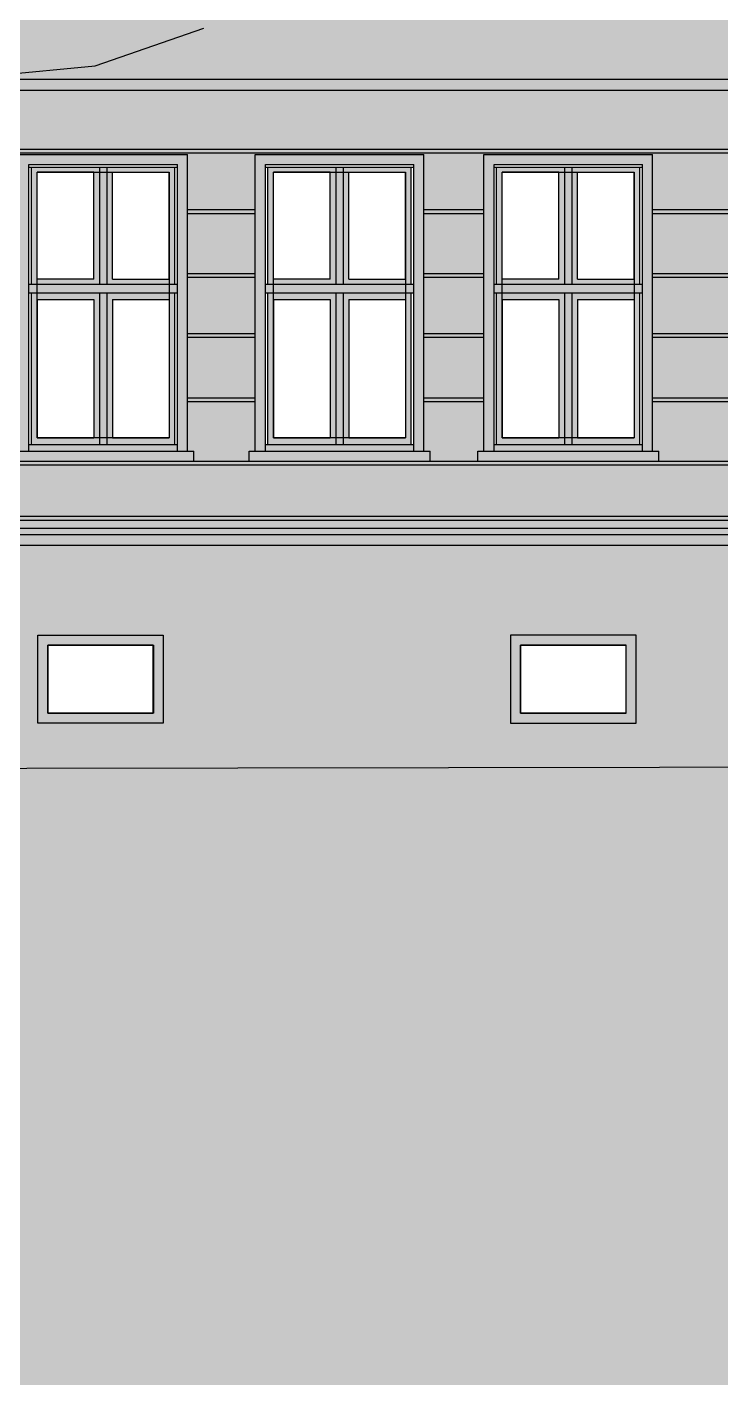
# Model space of a CAD drawing. Header units: metres. Extents: x -6 to 116, y 234 to 267.
# Drawn here: x 74.41 to 79.92, y 233.64 to 244.45 of the extents above; entities that cross this region are included whole.
import ezdxf

# ---------------------------------------------------------------- set-up
doc = ezdxf.new("R2010")
doc.units = ezdxf.units.M
doc.header["$LTSCALE"] = 0.01
doc.header["$XCLIPFRAME"] = 2
doc.linetypes.add('AUSGEZOGEN', pattern=[0])
for name, color, linetype in [('A_Baum', 250, 'Continuous'), ('A_Fensterrahmen', 1, 'Continuous'), ('A_Glasbild', 7, 'Continuous'), ('A_Schraff_Fassade_OG', 41, 'Continuous'), ('A_Schraff_Fensterrahmen', 255, 'Continuous'), ('A_Schraff_gelände', 251, 'Continuous'), ('A_Schraff_Gewaende', 23, 'Continuous'), ('A_Schraff_Paneel', 14, 'Continuous'), ('A_Schraff_Sims', 17, 'Continuous'), ('FASSADE', 7, 'AUSGEZOGEN'), ('FASSADE_STRUKTUR', 2, 'AUSGEZOGEN'), ('Gel_lageplan', 4, 'Continuous')]:
    doc.layers.add(name, color=color, linetype=linetype)
picture_1 = doc.add_image_def('image1.jpg', size_in_pixel=(60, 84))

# ---------------------------------------------------------------- blocks, each defined once
blk = doc.blocks.new('baum1')
at = {"layer": 'A_Baum', "ltscale": 0.04}
for p, q in [((141.21, 246.0432), (141.8638, 246.2694)), ((140.239, 245.9482), (141.21, 246.0432))]:
    blk.add_line(p, q, dxfattribs=at)

msp = doc.modelspace()

# ---------------------------------------------------------------- hatches: boundary and pattern name
at = {"layer": 'A_Schraff_Fassade_OG'}
h = msp.add_hatch(color=256, dxfattribs=at)
h.paths.add_polyline_path([(78.04, 254.251), (77.97, 254.251), (77.97, 254.381), (77.94, 254.381), (77.94, 254.461), (79.48, 254.461), (79.48, 254.381), (79.45, 254.381), (79.45, 254.251), (79.38, 254.251), (79.38, 253.659), (80.251, 253.659), (80.251, 254.562), (73.462, 254.562), (73.462, 253.659), (74.341, 253.659), (74.341, 254.251), (74.271, 254.251), (74.271, 254.381), (74.241, 254.381), (74.241, 254.461), (75.781, 254.461), (75.781, 254.381), (75.751, 254.381), (75.751, 254.251), (75.681, 254.251), (75.681, 253.659), (76.221, 253.659), (76.221, 254.251), (76.151, 254.251), (76.151, 254.381), (76.121, 254.381), (76.121, 254.461), (77.661, 254.461), (77.661, 254.381), (77.631, 254.381), (77.631, 254.251), (77.561, 254.251), (77.561, 253.659), (78.04, 253.659)])
h.paths.add_polyline_path([(80.251, 253.659), (79.38, 253.659), (79.38, 251.971), (79.43, 251.971), (79.43, 251.891), (77.99, 251.891), (77.99, 251.971), (78.04, 251.971), (78.04, 253.659), (77.561, 253.659), (77.561, 251.971), (77.611, 251.971), (77.611, 251.891), (76.171, 251.891), (76.171, 251.971), (76.221, 251.971), (76.221, 253.659), (75.681, 253.659), (75.681, 251.971), (75.731, 251.971), (75.731, 251.891), (74.291, 251.891), (74.291, 251.971), (74.341, 251.971), (74.341, 253.659), (73.462, 253.659), (73.462, 249.706), (74.341, 249.706), (74.341, 250.665), (74.271, 250.665), (74.271, 250.795), (74.241, 250.795), (74.241, 250.875), (75.781, 250.875), (75.781, 250.795), (75.751, 250.795), (75.751, 250.665), (75.681, 250.665), (75.681, 249.706), (76.221, 249.706), (76.221, 250.665), (76.151, 250.665), (76.151, 250.795), (76.121, 250.795), (76.121, 250.875), (77.661, 250.875), (77.661, 250.795), (77.631, 250.795), (77.631, 250.665), (77.561, 250.665), (77.561, 249.706), (78.04, 249.706), (78.04, 250.665), (77.97, 250.665), (77.97, 250.795), (77.94, 250.795), (77.94, 250.875), (79.48, 250.875), (79.48, 250.795), (79.45, 250.795), (79.45, 250.665), (79.38, 250.665), (79.38, 249.706), (80.251, 249.706)])
h.paths.add_polyline_path([(80.251, 249.706), (79.38, 249.706), (79.38, 248.385), (79.43, 248.385), (79.43, 248.305), (77.99, 248.305), (77.99, 248.385), (78.04, 248.385), (78.04, 249.706), (77.561, 249.706), (77.561, 248.385), (77.611, 248.385), (77.611, 248.305), (76.171, 248.305), (76.171, 248.385), (76.221, 248.385), (76.221, 249.706), (75.681, 249.706), (75.681, 248.385), (75.731, 248.385), (75.731, 248.305), (74.291, 248.305), (74.291, 248.385), (74.341, 248.385), (74.341, 249.706), (73.462, 249.706), (73.462, 245.725), (74.341, 245.725), (74.341, 247.035), (74.271, 247.035), (74.271, 247.165), (74.241, 247.165), (74.241, 247.245), (75.781, 247.245), (75.781, 247.165), (75.751, 247.165), (75.751, 247.035), (75.681, 247.035), (75.681, 245.725), (76.221, 245.725), (76.221, 247.035), (76.151, 247.035), (76.151, 247.165), (76.121, 247.165), (76.121, 247.245), (77.661, 247.245), (77.661, 247.165), (77.631, 247.165), (77.631, 247.035), (77.561, 247.035), (77.561, 245.725), (78.04, 245.725), (78.04, 247.035), (77.97, 247.035), (77.97, 247.165), (77.94, 247.165), (77.94, 247.245), (79.48, 247.245), (79.48, 247.165), (79.45, 247.165), (79.45, 247.035), (79.38, 247.035), (79.38, 245.725), (80.251, 245.725)])
h.paths.add_polyline_path([(80.251, 245.725), (79.38, 245.725), (79.38, 244.755), (79.43, 244.755), (79.43, 244.675), (77.99, 244.675), (77.99, 244.755), (78.04, 244.755), (78.04, 245.725), (77.561, 245.725), (77.561, 244.755), (77.611, 244.755), (77.611, 244.675), (76.171, 244.675), (76.171, 244.755), (76.221, 244.755), (76.221, 245.725), (75.681, 245.725), (75.681, 244.755), (75.731, 244.755), (75.731, 244.675), (74.291, 244.675), (74.291, 244.755), (74.341, 244.755), (74.341, 245.725), (73.462, 245.725), (73.462, 244.032), (80.251, 244.032)])
h.paths.add_polyline_path([(73.462, 245.725), (72.503, 245.725), (72.503, 244.032), (73.462, 244.032)])
h.paths.add_polyline_path([(73.462, 249.706), (72.503, 249.706), (72.503, 245.725), (73.462, 245.725)])
h.paths.add_polyline_path([(73.462, 253.659), (72.503, 253.659), (72.503, 249.706), (73.462, 249.706)])
h.paths.add_polyline_path([(73.462, 254.562), (72.503, 254.562), (72.503, 253.659), (73.462, 253.659)])
h.paths.add_polyline_path([(81.199, 254.562), (80.251, 254.562), (80.251, 253.659), (81.199, 253.659)])
h.paths.add_polyline_path([(81.199, 253.659), (80.251, 253.659), (80.251, 249.706), (81.199, 249.706)])
h.paths.add_polyline_path([(81.199, 249.706), (80.251, 249.706), (80.251, 245.725), (81.199, 245.725)])
h.paths.add_polyline_path([(81.199, 245.725), (80.251, 245.725), (80.251, 244.032), (81.199, 244.032)])
h.paths.add_polyline_path([(83.191, 245.725), (81.199, 245.725), (81.199, 244.032), (87.99, 244.032), (87.99, 244.675), (86.891, 244.675), (86.891, 244.755), (86.941, 244.755), (86.941, 245.661), (86.88, 245.661), (86.79, 245.661), (86.79, 245.725), (84.531, 245.725), (84.531, 244.755), (84.581, 244.755), (84.581, 244.675), (83.141, 244.675), (83.141, 244.755), (83.191, 244.755)])
h.paths.add_polyline_path([(87.99, 247.556), (87.99, 248.305), (86.891, 248.305), (86.891, 248.385), (86.941, 248.385), (86.941, 249.231), (86.88, 249.231), (86.79, 249.231), (86.79, 249.391), (86.775, 249.391), (86.735, 249.391), (86.735, 249.706), (84.531, 249.706), (84.531, 248.385), (84.581, 248.385), (84.581, 248.305), (83.141, 248.305), (83.141, 248.385), (83.191, 248.385), (83.191, 249.706), (81.199, 249.706), (81.199, 245.725), (83.191, 245.725), (83.191, 247.035), (83.121, 247.035), (83.121, 247.165), (83.091, 247.165), (83.091, 247.245), (84.631, 247.245), (84.631, 247.165), (84.601, 247.165), (84.601, 247.035), (84.531, 247.035), (84.531, 245.725), (86.79, 245.725), (86.79, 245.821), (86.775, 245.821), (86.735, 245.821), (86.735, 246.957), (86.735, 246.961), (86.775, 246.961), (86.941, 246.961), (86.941, 247.035), (86.871, 247.035), (86.871, 247.165), (86.841, 247.165), (86.841, 247.245), (87.99, 247.245)])
h.paths.add_polyline_path([(87.99, 251.891), (86.891, 251.891), (86.891, 251.971), (86.941, 251.971), (86.941, 253.659), (84.531, 253.659), (84.531, 251.971), (84.581, 251.971), (84.581, 251.891), (83.141, 251.891), (83.141, 251.971), (83.191, 251.971), (83.191, 253.659), (81.199, 253.659), (81.199, 249.706), (83.191, 249.706), (83.191, 250.665), (83.121, 250.665), (83.121, 250.795), (83.091, 250.795), (83.091, 250.875), (84.631, 250.875), (84.631, 250.795), (84.601, 250.795), (84.601, 250.665), (84.531, 250.665), (84.531, 249.706), (86.735, 249.706), (86.735, 250.527), (86.735, 250.531), (86.775, 250.531), (86.941, 250.531), (86.941, 250.665), (86.871, 250.665), (86.871, 250.795), (86.841, 250.795), (86.841, 250.875), (87.99, 250.875), (87.99, 251.296)])
h.paths.add_polyline_path([(83.191, 254.251), (83.121, 254.251), (83.121, 254.381), (83.091, 254.381), (83.091, 254.461), (84.631, 254.461), (84.631, 254.381), (84.601, 254.381), (84.601, 254.251), (84.531, 254.251), (84.531, 253.659), (86.941, 253.659), (86.941, 254.251), (86.871, 254.251), (86.871, 254.381), (86.841, 254.381), (86.841, 254.461), (88.381, 254.461), (88.381, 254.381), (88.351, 254.381), (88.351, 254.251), (88.281, 254.251), (88.281, 253.659), (89.524, 253.659), (89.524, 254.562), (81.199, 254.562), (81.199, 253.659), (83.191, 253.659)])
h.paths.add_polyline_path([(89.524, 253.659), (88.281, 253.659), (88.281, 252.396), (89.524, 252.396)])
at = {"layer": 'A_Schraff_Fensterrahmen'}
h = msp.add_hatch(color=256, dxfattribs=at)
h.paths.add_polyline_path([(74.981, 243.332), (74.441, 243.332), (74.441, 242.401), (74.981, 242.401)])
h.paths.add_polyline_path([(74.936, 243.291), (74.936, 242.441), (74.486, 242.441), (74.486, 243.291)], flags=16)
h.paths.add_polyline_path([(75.581, 243.332), (75.041, 243.332), (75.041, 242.401), (75.581, 242.401)])
h.paths.add_polyline_path([(75.086, 243.291), (75.536, 243.291), (75.536, 242.441), (75.086, 242.441)], flags=16)
h.paths.add_polyline_path([(74.981, 242.33), (74.441, 242.33), (74.441, 241.125), (74.981, 241.125)])
h.paths.add_polyline_path([(74.936, 242.278), (74.936, 241.178), (74.486, 241.178), (74.486, 242.278)], flags=16)
h.paths.add_polyline_path([(75.581, 242.33), (75.041, 242.33), (75.041, 241.125), (75.581, 241.125)])
h.paths.add_polyline_path([(75.086, 242.278), (75.536, 242.278), (75.536, 241.178), (75.086, 241.178)], flags=16)
h = msp.add_hatch(color=256, dxfattribs=at)
h.paths.add_polyline_path([(75.041, 243.332), (74.981, 243.332), (74.981, 242.401), (75.041, 242.401)])
h.paths.add_polyline_path([(75.041, 242.33), (74.981, 242.33), (74.981, 241.125), (75.041, 241.125)])
h = msp.add_hatch(color=256, dxfattribs=at)
h.paths.add_polyline_path([(76.861, 243.332), (76.321, 243.332), (76.321, 242.401), (76.861, 242.401)])
h.paths.add_polyline_path([(76.816, 243.291), (76.816, 242.441), (76.366, 242.441), (76.366, 243.291)], flags=16)
h.paths.add_polyline_path([(77.461, 243.332), (76.921, 243.332), (76.921, 242.401), (77.461, 242.401)])
h.paths.add_polyline_path([(76.966, 243.291), (77.416, 243.291), (77.416, 242.441), (76.966, 242.441)], flags=16)
h.paths.add_polyline_path([(76.861, 242.33), (76.321, 242.33), (76.321, 241.125), (76.861, 241.125)])
h.paths.add_polyline_path([(76.816, 242.278), (76.816, 241.178), (76.366, 241.178), (76.366, 242.278)], flags=16)
h.paths.add_polyline_path([(77.461, 242.33), (76.921, 242.33), (76.921, 241.125), (77.461, 241.125)])
h.paths.add_polyline_path([(76.966, 242.278), (77.416, 242.278), (77.416, 241.178), (76.966, 241.178)], flags=16)
h = msp.add_hatch(color=256, dxfattribs=at)
h.paths.add_polyline_path([(76.921, 243.332), (76.861, 243.332), (76.861, 242.401), (76.921, 242.401)])
h.paths.add_polyline_path([(76.921, 242.33), (76.861, 242.33), (76.861, 241.125), (76.921, 241.125)])
h = msp.add_hatch(color=256, dxfattribs=at)
h.paths.add_polyline_path([(78.68, 243.332), (78.14, 243.332), (78.14, 242.401), (78.68, 242.401)])
h.paths.add_polyline_path([(78.635, 243.291), (78.635, 242.441), (78.185, 242.441), (78.185, 243.291)], flags=16)
h.paths.add_polyline_path([(79.28, 243.332), (78.74, 243.332), (78.74, 242.401), (79.28, 242.401)])
h.paths.add_polyline_path([(78.785, 243.291), (79.235, 243.291), (79.235, 242.441), (78.785, 242.441)], flags=16)
h.paths.add_polyline_path([(78.68, 242.33), (78.14, 242.33), (78.14, 241.125), (78.68, 241.125)])
h.paths.add_polyline_path([(78.635, 242.278), (78.635, 241.178), (78.185, 241.178), (78.185, 242.278)], flags=16)
h.paths.add_polyline_path([(79.28, 242.33), (78.74, 242.33), (78.74, 241.125), (79.28, 241.125)])
h.paths.add_polyline_path([(78.785, 242.278), (79.235, 242.278), (79.235, 241.178), (78.785, 241.178)], flags=16)
h = msp.add_hatch(color=256, dxfattribs=at)
h.paths.add_polyline_path([(78.74, 243.332), (78.68, 243.332), (78.68, 242.401), (78.74, 242.401)])
h.paths.add_polyline_path([(78.74, 242.33), (78.68, 242.33), (78.68, 241.125), (78.74, 241.125)])
h = msp.add_hatch(color=256, dxfattribs=at)
h.paths.add_polyline_path([(75.601, 242.401), (74.421, 242.401), (74.421, 242.33), (75.601, 242.33)])
h.paths.add_polyline_path([(75.601, 241.125), (74.421, 241.125), (74.421, 241.072), (75.601, 241.072)])
h = msp.add_hatch(color=256, dxfattribs=at)
h.paths.add_polyline_path([(77.481, 242.401), (76.301, 242.401), (76.301, 242.33), (77.481, 242.33)])
h.paths.add_polyline_path([(77.481, 241.125), (76.301, 241.125), (76.301, 241.072), (77.481, 241.072)])
h = msp.add_hatch(color=256, dxfattribs=at)
h.paths.add_polyline_path([(79.3, 242.401), (78.12, 242.401), (78.12, 242.33), (79.3, 242.33)])
h.paths.add_polyline_path([(79.3, 241.125), (78.12, 241.125), (78.12, 241.072), (79.3, 241.072)])
h = msp.add_hatch(color=256, dxfattribs=at)
h.paths.add_polyline_path([(75.488, 239.606), (74.491, 239.606), (74.491, 238.906), (75.488, 238.906)])
h.paths.add_polyline_path([(75.41, 239.526), (75.41, 238.986), (74.571, 238.986), (74.571, 239.526)], flags=16)
h = msp.add_hatch(color=256, dxfattribs=at)
h.paths.add_polyline_path([(84.4, 239.626), (83.39, 239.626), (83.39, 238.866), (84.4, 238.866)])
h.paths.add_polyline_path([(84.32, 239.546), (84.32, 238.946), (83.47, 238.946), (83.47, 239.546)], flags=16)
h.paths.add_polyline_path([(79.25, 239.606), (78.251, 239.606), (78.251, 238.906), (79.25, 238.906)])
h.paths.add_polyline_path([(79.17, 239.526), (79.17, 238.986), (78.331, 238.986), (78.331, 239.526)], flags=16)
at = {"layer": 'A_Schraff_gelände'}
msp.add_hatch(color=256, dxfattribs=at).paths.add_polyline_path([(115.789, 239.736), (115.79, 233.64), (-5.312, 233.64), (-5.312, 239.796), (5.581, 239.796), (5.581, 239.036), (6.839, 238.726), (10.488, 238.742), (13.883, 238.756), (18.65, 238.776), (18.796, 238.752), (20.066, 238.546), (25.866, 238.541), (55.944, 238.516), (81.114, 238.556), (82.399, 238.776), (86.105, 238.872), (86.733, 238.872), (86.733, 238.791), (92.084, 238.791), (92.085, 238.891), (92.264, 238.891), (92.264, 237.938), (92.834, 237.938), (95.198, 237.938), (95.768, 237.938), (99.918, 237.938), (100.368, 237.938), (100.368, 238.816), (101.618, 238.816), (101.618, 240.076), (103.344, 240.076), (103.348, 239.906), (103.618, 239.906), (103.618, 239.736), (103.918, 239.736)])
at = {"layer": 'A_Schraff_Gewaende'}
h = msp.add_hatch(color=256, dxfattribs=at)
h.dxf.hatch_style = 1
h.paths.add_polyline_path([(75.681, 243.432), (74.341, 243.432), (74.341, 241.072), (74.421, 241.072), (74.421, 243.352), (75.601, 243.352), (75.601, 241.072), (75.681, 241.072)])
h = msp.add_hatch(color=256, dxfattribs=at)
h.dxf.hatch_style = 1
h.paths.add_polyline_path([(77.561, 243.432), (76.221, 243.432), (76.221, 241.072), (76.301, 241.072), (76.301, 243.352), (77.481, 243.352), (77.481, 241.072), (77.561, 241.072)])
h = msp.add_hatch(color=256, dxfattribs=at)
h.dxf.hatch_style = 1
h.paths.add_polyline_path([(79.38, 243.432), (78.04, 243.432), (78.04, 241.072), (78.12, 241.072), (78.12, 243.352), (79.3, 243.352), (79.3, 241.072), (79.38, 241.072)])
h = msp.add_hatch(color=256, dxfattribs=at)
h.dxf.hatch_style = 1
h.paths.add_polyline_path([(75.731, 241.072), (74.291, 241.072), (74.291, 240.992), (75.731, 240.992)])
h = msp.add_hatch(color=256, dxfattribs=at)
h.dxf.hatch_style = 1
h.paths.add_polyline_path([(77.611, 241.072), (76.171, 241.072), (76.171, 240.992), (77.611, 240.992)])
h = msp.add_hatch(color=256, dxfattribs=at)
h.dxf.hatch_style = 1
h.paths.add_polyline_path([(79.43, 241.072), (77.99, 241.072), (77.99, 240.992), (79.43, 240.992)])
at = {"layer": 'A_Schraff_Paneel'}
h = msp.add_hatch(color=256, dxfattribs=at)
h.paths.add_polyline_path([(72.503, 243.944), (72.503, 240.523), (72.468, 240.523), (72.468, 240.458), (86.735, 240.458), (86.735, 243.046), (86.951, 243.046), (86.951, 243.432), (87.99, 243.432), (87.99, 243.944)])
h.paths.add_polyline_path([(78.04, 243.432), (78.04, 241.072), (77.99, 241.072), (77.99, 240.992), (79.43, 240.992), (79.43, 241.072), (79.38, 241.072), (79.38, 243.432)], flags=16)
h.paths.add_polyline_path([(76.221, 243.432), (76.221, 241.072), (76.171, 241.072), (76.171, 240.992), (77.611, 240.992), (77.611, 241.072), (77.561, 241.072), (77.561, 243.432)], flags=16)
h.paths.add_polyline_path([(83.191, 243.432), (83.191, 241.072), (83.141, 241.072), (83.141, 240.992), (84.581, 240.992), (84.581, 241.072), (84.531, 241.072), (84.531, 243.432)], flags=16)
h.paths.add_polyline_path([(74.341, 243.432), (74.341, 241.072), (74.291, 241.072), (74.291, 240.992), (75.731, 240.992), (75.731, 241.072), (75.681, 241.072), (75.681, 243.432)], flags=16)
h = msp.add_hatch(color=256, dxfattribs=at)
h.paths.add_polyline_path([(72.503, 240.324), (72.505, 238.542), (80.251, 238.556), (81.114, 238.556), (81.199, 238.571), (82.399, 238.776), (86.105, 238.872), (86.733, 238.872), (86.733, 238.891), (86.735, 238.891), (86.735, 240.324)])
h.paths.add_polyline_path([(74.491, 239.606), (75.488, 239.606), (75.488, 238.906), (74.491, 238.906)], flags=16)
h.paths.add_polyline_path([(79.25, 239.606), (78.251, 239.606), (78.251, 238.906), (79.25, 238.906)], flags=16)
h.paths.add_polyline_path([(84.4, 239.626), (83.39, 239.626), (83.39, 238.866), (84.4, 238.866)], flags=16)
at = {"layer": 'A_Schraff_Sims'}
msp.add_hatch(color=256, dxfattribs=at).paths.add_polyline_path([(72.503, 244.032), (72.503, 243.944), (80.311, 243.944), (80.311, 244.032)])
h = msp.add_hatch(color=256, dxfattribs=at)
h.paths.add_polyline_path([(80.287, 240.324), (80.287, 240.408), (73.415, 240.408), (73.415, 240.324)])
h.paths.add_polyline_path([(80.347, 240.408), (80.347, 240.458), (73.355, 240.458), (73.355, 240.408)])
h.paths.add_polyline_path([(81.234, 240.324), (81.234, 240.408), (80.287, 240.408), (80.287, 240.324)])
h.paths.add_polyline_path([(80.347, 240.458), (80.347, 240.408), (81.294, 240.408), (81.294, 240.458)])

# ---------------------------------------------------------------- linework, layer by layer
at = {"layer": 'A_Fensterrahmen'}
for p, q in [((74.421, 243.332), (75.601, 243.332)), ((74.441, 242.401), (74.441, 243.332)), ((74.486, 242.441), (74.486, 243.291)), ((74.936, 243.291), (74.486, 243.291)), ((74.936, 242.441), (74.936, 243.291)), ((74.981, 243.332), (74.981, 242.401)), ((75.041, 243.332), (75.041, 242.401)), ((75.086, 243.291), (75.536, 243.291)), ((75.086, 242.441), (75.086, 243.291)), ((75.536, 242.441), (75.536, 243.291)), ((75.581, 242.401), (75.581, 243.332)), ((76.301, 243.332), (77.481, 243.332)), ((76.321, 242.401), (76.321, 243.332)), ((76.366, 242.441), (76.366, 243.291)), ((76.816, 243.291), (76.366, 243.291)), ((76.816, 242.441), (76.816, 243.291)), ((76.861, 243.332), (76.861, 242.401)), ((76.921, 243.332), (76.921, 242.401)), ((76.966, 243.291), (77.416, 243.291)), ((76.966, 242.441), (76.966, 243.291)), ((77.416, 242.441), (77.416, 243.291)), ((77.461, 242.401), (77.461, 243.332)), ((78.12, 243.332), (79.3, 243.332)), ((78.14, 242.401), (78.14, 243.332)), ((78.185, 242.441), (78.185, 243.291)), ((78.635, 243.291), (78.185, 243.291)), ((78.635, 242.441), (78.635, 243.291)), ((78.68, 243.332), (78.68, 242.401)), ((78.74, 243.332), (78.74, 242.401)), ((78.785, 243.291), (79.235, 243.291)), ((78.785, 242.441), (78.785, 243.291)), ((79.235, 242.441), (79.235, 243.291)), ((79.28, 242.401), (79.28, 243.332)), ((74.421, 242.401), (75.601, 242.401)), ((74.936, 242.441), (74.486, 242.441)), ((75.086, 242.441), (75.536, 242.441)), ((76.301, 242.401), (77.481, 242.401)), ((76.816, 242.441), (76.366, 242.441)), ((76.966, 242.441), (77.416, 242.441)), ((78.12, 242.401), (79.3, 242.401)), ((78.635, 242.441), (78.185, 242.441)), ((78.785, 242.441), (79.235, 242.441)), ((74.421, 242.33), (75.601, 242.33)), ((74.441, 241.125), (74.441, 242.33)), ((74.486, 242.278), (74.936, 242.278)), ((74.486, 242.278), (74.486, 241.178)), ((74.936, 242.278), (74.936, 241.178)), ((74.981, 242.33), (74.981, 241.125)), ((75.041, 242.33), (75.041, 241.125)), ((75.086, 242.278), (75.536, 242.278)), ((75.086, 242.278), (75.086, 241.178)), ((75.536, 242.278), (75.536, 241.178)), ((75.581, 241.125), (75.581, 242.33)), ((76.301, 242.33), (77.481, 242.33)), ((76.321, 241.125), (76.321, 242.33)), ((76.366, 242.278), (76.816, 242.278)), ((76.366, 242.278), (76.366, 241.178)), ((76.816, 242.278), (76.816, 241.178)), ((76.861, 242.33), (76.861, 241.125)), ((76.921, 242.33), (76.921, 241.125)), ((76.966, 242.278), (77.416, 242.278)), ((76.966, 242.278), (76.966, 241.178)), ((77.416, 242.278), (77.416, 241.178)), ((77.461, 241.125), (77.461, 242.33)), ((78.12, 242.33), (79.3, 242.33)), ((78.14, 241.125), (78.14, 242.33)), ((78.185, 242.278), (78.635, 242.278)), ((78.185, 242.278), (78.185, 241.178)), ((78.635, 242.278), (78.635, 241.178)), ((78.68, 242.33), (78.68, 241.125)), ((78.74, 242.33), (78.74, 241.125)), ((78.785, 242.278), (79.235, 242.278)), ((78.785, 242.278), (78.785, 241.178)), ((79.235, 242.278), (79.235, 241.178)), ((79.28, 241.125), (79.28, 242.33)), ((74.421, 241.125), (75.601, 241.125)), ((74.486, 241.178), (74.936, 241.178)), ((75.086, 241.178), (75.536, 241.178)), ((76.301, 241.125), (77.481, 241.125)), ((76.366, 241.178), (76.816, 241.178)), ((76.966, 241.178), (77.416, 241.178)), ((78.12, 241.125), (79.3, 241.125)), ((78.185, 241.178), (78.635, 241.178)), ((78.785, 241.178), (79.235, 241.178))]:
    msp.add_line(p, q, dxfattribs=at)
for points in [[(75.41, 239.526), (74.571, 239.526), (74.571, 238.986), (75.41, 238.986)], [(79.17, 239.526), (78.331, 239.526), (78.331, 238.986), (79.17, 238.986)]]:
    msp.add_lwpolyline(points, close=True, dxfattribs=at)
at = {"layer": 'FASSADE'}
for p, q in [((4.344, 244.032), (102.643, 244.032)), ((4.344, 243.944), (102.643, 243.944)), ((74.341, 243.432), (75.681, 243.432)), ((74.421, 243.352), (75.601, 243.352)), ((74.421, 241.072), (74.421, 243.352)), ((75.601, 241.072), (75.601, 243.352)), ((75.681, 241.072), (75.681, 243.432)), ((76.221, 243.432), (77.561, 243.432)), ((76.221, 241.072), (76.221, 243.432)), ((76.301, 243.352), (77.481, 243.352)), ((76.301, 241.072), (76.301, 243.352)), ((77.481, 241.072), (77.481, 243.352)), ((77.561, 241.072), (77.561, 243.432)), ((78.04, 243.432), (79.38, 243.432)), ((78.04, 241.072), (78.04, 243.432)), ((78.12, 243.352), (79.3, 243.352)), ((78.12, 241.072), (78.12, 243.352)), ((79.3, 241.072), (79.3, 243.352)), ((79.38, 241.072), (79.38, 243.432)), ((74.291, 241.072), (75.731, 241.072)), ((75.731, 240.992), (75.731, 241.072)), ((76.171, 240.992), (76.171, 241.072)), ((76.171, 241.072), (77.611, 241.072)), ((77.611, 240.992), (77.611, 241.072)), ((77.99, 240.992), (77.99, 241.072)), ((77.99, 241.072), (79.43, 241.072)), ((79.43, 240.992), (79.43, 241.072)), ((74.291, 240.992), (75.731, 240.992)), ((76.171, 240.992), (77.611, 240.992)), ((77.99, 240.992), (79.43, 240.992)), ((15.136, 240.458), (86.735, 240.458)), ((15.136, 240.408), (86.735, 240.408)), ((15.136, 240.324), (86.735, 240.324))]:
    msp.add_line(p, q, dxfattribs=at)
for points in [[(74.491, 239.606), (75.488, 239.606), (75.488, 238.906), (74.491, 238.906)], [(79.25, 239.606), (78.251, 239.606), (78.251, 238.906), (79.25, 238.906)]]:
    msp.add_lwpolyline(points, close=True, dxfattribs=at)
at = {"layer": 'FASSADE_STRUKTUR'}
for p, q in [((18.796, 243.474), (87.99, 243.474)), ((18.796, 243.444), (87.99, 243.444)), ((75.681, 242.993), (76.221, 242.993)), ((75.681, 242.963), (76.221, 242.963)), ((77.561, 242.993), (78.04, 242.993)), ((77.561, 242.963), (78.04, 242.963)), ((79.38, 242.993), (83.191, 242.993)), ((79.38, 242.963), (83.191, 242.963)), ((75.681, 242.486), (76.221, 242.486)), ((77.561, 242.486), (78.04, 242.486)), ((79.38, 242.486), (83.191, 242.486)), ((75.681, 242.456), (76.221, 242.456)), ((77.561, 242.456), (78.04, 242.456)), ((79.38, 242.456), (83.191, 242.456)), ((75.681, 242.008), (76.221, 242.008)), ((75.681, 241.978), (76.221, 241.978)), ((77.561, 242.008), (78.04, 242.008)), ((77.561, 241.978), (78.04, 241.978)), ((79.38, 242.008), (83.191, 242.008)), ((79.38, 241.978), (83.191, 241.978)), ((75.681, 241.496), (76.221, 241.496)), ((75.681, 241.466), (76.221, 241.466)), ((77.561, 241.496), (78.04, 241.496)), ((77.561, 241.466), (78.04, 241.466)), ((79.38, 241.496), (83.191, 241.496)), ((79.38, 241.466), (83.191, 241.466)), ((16.511, 240.992), (86.735, 240.992)), ((16.511, 240.962), (86.735, 240.962)), ((5.581, 240.553), (86.735, 240.553)), ((5.581, 240.523), (86.735, 240.523))]:
    msp.add_line(p, q, dxfattribs=at)
at = {"layer": 'Gel_lageplan'}
msp.add_lwpolyline([(86.105, 238.872), (82.399, 238.776), (81.114, 238.556), (55.944, 238.516), (20.066, 238.546), (18.65, 238.776)], dxfattribs=at)

# ---------------------------------------------------------------- block references
at = {"layer": 'A_Baum', "xscale": 1.322639761297978, "yscale": 1.322639761297978, "zscale": 1.322639761297978}
msp.add_blockref('baum1', (-111.823, -81.288), dxfattribs=at)

# ---------------------------------------------------------------- pictures from other files: only their frames are drawn
at = {"layer": 'A_Glasbild'}
image = msp.add_image(picture_1, insert=(76.017, 243.291), size_in_units=(1.531, 2.143), rotation=180, dxfattribs=at)
image.set_boundary_path([(18.34, 0.64), (59.5, 83.5)])
image = msp.add_image(picture_1, insert=(77.897, 243.291), size_in_units=(1.531, 2.143), rotation=180, dxfattribs=at)
image.set_boundary_path([(18.34, 0.64), (59.5, 83.5)])
image = msp.add_image(picture_1, insert=(79.716, 243.291), size_in_units=(1.531, 2.143), rotation=180, dxfattribs=at)
image.set_boundary_path([(18.34, 0.64), (59.5, 83.5)])
image = msp.add_image(picture_1, insert=(76.102, 239.526), size_in_units=(1.531, 2.143), rotation=180, dxfattribs=at)
image.set_boundary_path([(26.61, 62.33), (59.5, 83.5)])
image = msp.add_image(picture_1, insert=(79.861, 239.526), size_in_units=(1.531, 2.143), rotation=180, dxfattribs=at)
image.set_boundary_path([(26.61, 62.33), (59.5, 83.5)])

doc.saveas('drawing.dxf')
